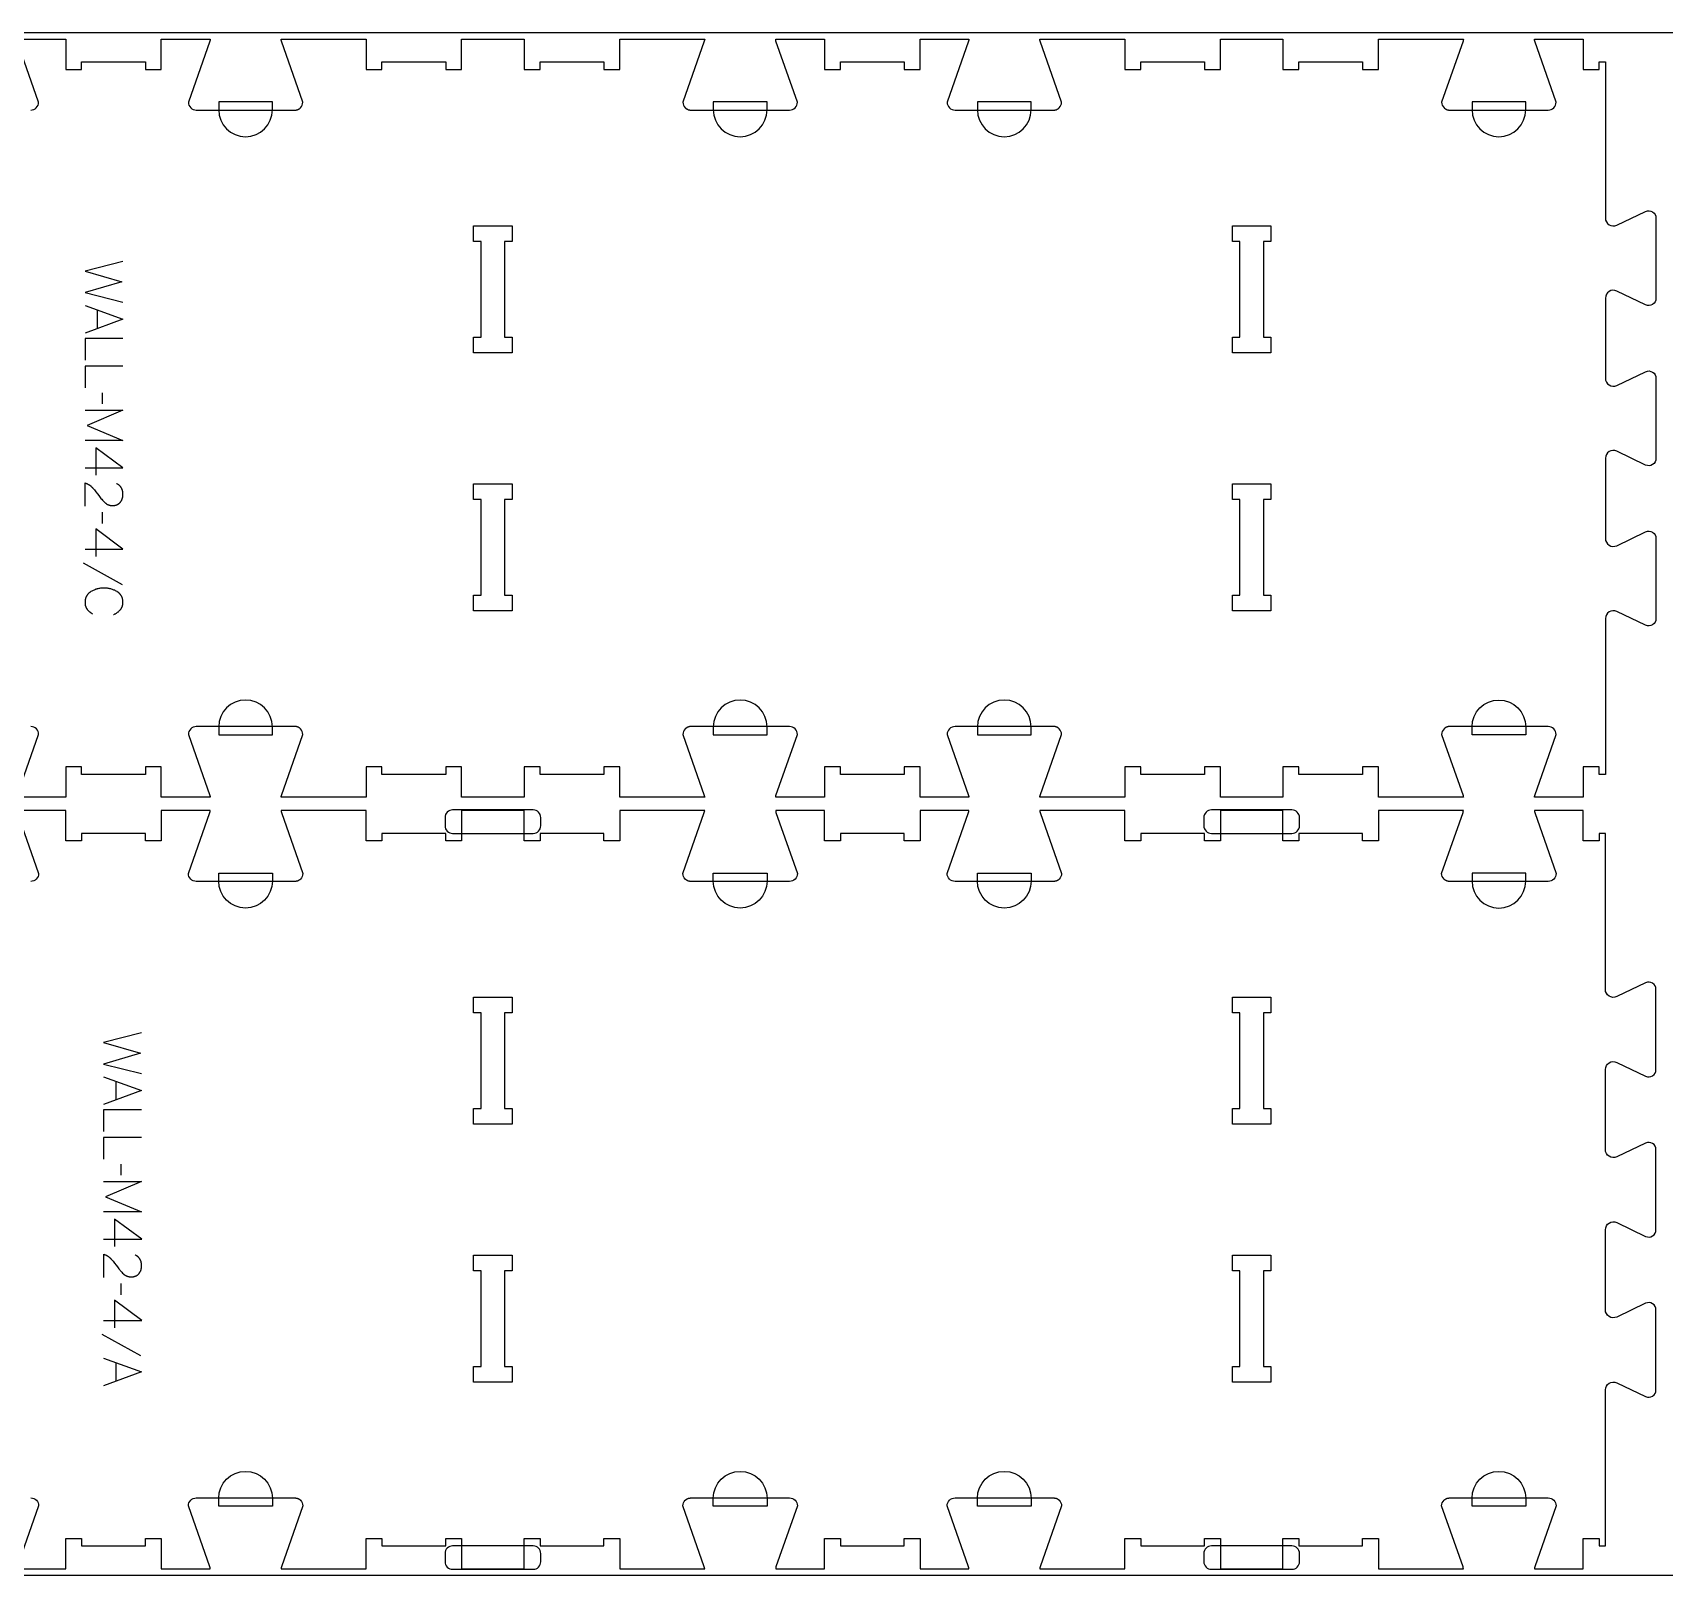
# Model space of a CAD drawing. Extents: x 0 to 4485, y 0 to 10771.
# Drawn here: x 1109 to 2399, y 4349 to 5569 of the extents above; entities that cross this region are included whole.
import ezdxf

# ---------------------------------------------------------------- set-up
doc = ezdxf.new("R2010")
doc.units = 0
for name, color, linetype in [('0_SHEET_SPRUCEPLY_2440X122', 1, 'CONTINUOUS'), ('1_ANYTOOL_1MMDEEP_LABELS_S', 2, 'CONTINUOUS'), ('3_ANYTOOL_CUTTHROUGH_INSID', 4, 'CONTINUOUS'), ('4_ANYTOOL_CUTTHROUGH_OUTSI', 5, 'CONTINUOUS'), ('5_ANYTOOL_HALF_MILL_9MM_IN', 3, 'CONTINUOUS')]:
    doc.layers.add(name, color=color, linetype=linetype)

msp = doc.modelspace()

# ---------------------------------------------------------------- linework, layer by layer
at = {"layer": '0_SHEET_SPRUCEPLY_2440X122'}
msp.add_lwpolyline([(2707.5, 5569.4), (2707.5, 4349.4), (267.5, 4349.4), (267.5, 5569.4)], close=True, dxfattribs=at)
at = {"layer": '1_ANYTOOL_1MMDEEP_LABELS_S', "color": 2}
for points in [[(1180, 5388.4), (1150, 5380.7), (1179.1, 5372.3), (1150, 5363.8), (1180, 5356.3)], [(1150, 5353.7), (1180, 5342.8), (1150, 5331.8)], [(1159.5, 5350.2), (1159.5, 5335.3)], [(1180, 5327.5), (1150, 5327.5), (1150, 5310.4)], [(1180, 5305.7), (1150, 5305.7), (1150, 5288.6)], [(1163.9, 5275.9), (1163.8, 5284.7)], [(1150, 5270.8), (1180, 5270.8), (1151.6, 5258.8), (1179.8, 5246.8), (1150, 5246.8)], [(1150, 5225.2), (1180, 5225.2), (1158.6, 5241.2)], [(1158.6, 5241.2), (1158.6, 5219.4)], [(1150, 5195), (1150.1, 5213.3), (1150.5, 5213.2), (1150.7, 5213.1), (1151, 5213), (1151.2, 5212.9), (1151.4, 5212.8), (1151.6, 5212.7), (1151.8, 5212.6), (1152, 5212.5), (1152.2, 5212.4), (1152.4, 5212.3), (1152.6, 5212.2), (1152.8, 5212.1), (1153, 5212), (1153.2, 5211.9), (1153.4, 5211.7), (1153.6, 5211.6), (1153.8, 5211.5), (1154, 5211.3), (1154.2, 5211.2), (1154.4, 5211.1), (1154.5, 5210.9), (1154.7, 5210.8), (1154.9, 5210.6), (1155.1, 5210.5), (1155.2, 5210.3), (1155.4, 5210.1), (1155.6, 5210), (1155.7, 5209.8), (1155.9, 5209.6), (1156.2, 5209.3), (1157.4, 5207.8), (1158.6, 5206.3), (1159.8, 5204.8), (1160.9, 5203.3), (1161.5, 5202.5), (1162, 5201.8), (1162.6, 5201.1), (1163.2, 5200.4), (1163.8, 5199.7), (1164.4, 5199.1), (1165, 5198.4), (1165.6, 5197.8), (1165.8, 5197.7), (1165.9, 5197.6), (1166.1, 5197.4), (1166.3, 5197.3), (1166.4, 5197.2), (1166.6, 5197), (1166.8, 5196.9), (1166.9, 5196.8), (1167.1, 5196.7), (1167.3, 5196.6), (1167.5, 5196.5), (1167.6, 5196.4), (1167.8, 5196.3), (1168, 5196.2), (1168.2, 5196.2), (1168.4, 5196.1), (1168.6, 5196), (1168.8, 5195.9), (1169, 5195.9), (1169.2, 5195.8), (1169.4, 5195.8), (1169.6, 5195.7), (1169.8, 5195.7), (1170, 5195.6), (1170.2, 5195.6), (1170.4, 5195.6), (1170.6, 5195.5), (1170.8, 5195.5), (1171.1, 5195.5), (1171.3, 5195.5), (1171.5, 5195.5), (1171.7, 5195.5), (1172, 5195.5), (1172.2, 5195.5), (1172.5, 5195.5), (1172.7, 5195.5), (1173, 5195.5), (1173.2, 5195.6), (1173.4, 5195.6), (1173.6, 5195.6), (1173.9, 5195.7), (1174.1, 5195.7), (1174.3, 5195.8), (1174.5, 5195.8), (1174.7, 5195.9), (1174.9, 5196), (1175.1, 5196), (1175.3, 5196.1), (1175.5, 5196.2), (1175.7, 5196.3), (1175.8, 5196.4), (1176, 5196.5), (1176.2, 5196.6), (1176.4, 5196.7), (1176.5, 5196.8), (1176.7, 5196.9), (1176.9, 5197), (1177, 5197.2), (1177.2, 5197.3), (1177.3, 5197.4), (1177.5, 5197.6), (1177.6, 5197.7), (1177.7, 5197.9), (1177.9, 5198), (1178, 5198.2), (1178.1, 5198.3), (1178.2, 5198.5), (1178.4, 5198.7), (1178.5, 5198.8), (1178.6, 5199), (1178.7, 5199.2), (1178.8, 5199.4), (1178.9, 5199.5), (1179, 5199.7), (1179.1, 5199.9), (1179.1, 5200.1), (1179.2, 5200.3), (1179.3, 5200.5), (1179.4, 5200.7), (1179.4, 5200.9), (1179.5, 5201.1), (1179.6, 5201.3), (1179.6, 5201.5), (1179.7, 5201.7), (1179.7, 5201.9), (1179.8, 5202.1), (1179.8, 5202.3), (1179.8, 5202.6), (1179.9, 5202.8), (1179.9, 5203), (1179.9, 5203.2), (1179.9, 5203.5), (1179.9, 5203.7), (1180, 5203.9), (1180, 5204.4), (1180, 5204.8), (1179.9, 5205.1), (1179.9, 5205.5), (1179.9, 5205.8), (1179.8, 5206.2), (1179.8, 5206.5), (1179.7, 5206.8), (1179.6, 5207.1), (1179.6, 5207.5), (1179.5, 5207.6), (1179.5, 5207.8), (1179.4, 5207.9), (1179.4, 5208.1), (1179.3, 5208.2), (1179.3, 5208.4), (1179.2, 5208.5), (1179.1, 5208.7), (1179.1, 5208.8), (1179, 5208.9), (1178.9, 5209.1), (1178.8, 5209.2), (1178.8, 5209.3), (1178.7, 5209.5), (1178.6, 5209.6), (1178.5, 5209.7), (1178.4, 5209.9), (1178.4, 5210), (1178.3, 5210.1), (1178.2, 5210.2), (1178.1, 5210.4), (1178, 5210.5), (1177.9, 5210.6), (1177.8, 5210.7), (1177.7, 5210.8), (1177.6, 5211), (1177.4, 5211.1), (1177.3, 5211.2), (1177.2, 5211.3), (1177.1, 5211.4), (1177, 5211.5), (1176.9, 5211.6), (1176.6, 5211.8), (1176.3, 5212), (1176.1, 5212.2), (1175.8, 5212.4), (1175.5, 5212.6), (1175.2, 5212.7), (1174.9, 5212.9)], [(1163.9, 5181.3), (1163.8, 5190.1)], [(1150, 5161), (1180, 5161), (1158.6, 5177)], [(1158.6, 5177), (1158.6, 5155.2)], [(1179.5, 5132.8), (1148.7, 5150)], [(1172.5, 5109.2), (1172.9, 5109.4), (1173.3, 5109.5), (1173.6, 5109.7), (1174, 5109.9), (1174.4, 5110.1), (1174.8, 5110.3), (1175.1, 5110.5), (1175.4, 5110.8), (1175.8, 5111), (1176.1, 5111.3), (1176.4, 5111.5), (1176.7, 5111.8), (1177, 5112.1), (1177.3, 5112.4), (1177.6, 5112.7), (1177.8, 5113), (1178, 5113.1), (1178.1, 5113.3), (1178.2, 5113.4), (1178.3, 5113.6), (1178.5, 5113.8), (1178.6, 5113.9), (1178.7, 5114.1), (1178.8, 5114.3), (1178.9, 5114.5), (1179, 5114.6), (1179.1, 5114.8), (1179.1, 5115), (1179.2, 5115.2), (1179.3, 5115.4), (1179.4, 5115.6), (1179.4, 5115.7), (1179.5, 5115.9), (1179.6, 5116.1), (1179.6, 5116.3), (1179.7, 5116.5), (1179.7, 5116.7), (1179.8, 5116.9), (1179.8, 5117.1), (1179.8, 5117.3), (1179.9, 5117.5), (1179.9, 5117.8), (1179.9, 5118), (1179.9, 5118.2), (1179.9, 5118.4), (1180, 5118.6), (1180, 5118.8), (1180, 5119.1), (1180, 5119.4), (1179.9, 5119.8), (1179.9, 5120.1), (1179.9, 5120.4), (1179.9, 5120.7), (1179.8, 5121), (1179.7, 5121.4), (1179.7, 5121.7), (1179.6, 5122), (1179.5, 5122.3), (1179.4, 5122.6), (1179.3, 5122.8), (1179.2, 5123.1), (1179.1, 5123.3), (1179.1, 5123.4), (1179, 5123.5), (1178.9, 5123.7), (1178.9, 5123.8), (1178.8, 5123.9), (1178.7, 5124.1), (1178.6, 5124.2), (1178.6, 5124.3), (1178.5, 5124.4), (1178.4, 5124.6), (1178.3, 5124.7), (1178.2, 5124.8), (1178.1, 5124.9), (1177.9, 5125.2), (1177.8, 5125.4), (1177.5, 5125.6), (1177.3, 5125.8), (1177.1, 5126), (1176.9, 5126.3), (1176.6, 5126.5), (1176.4, 5126.7), (1176.1, 5126.9), (1175.8, 5127), (1175.6, 5127.2), (1175.3, 5127.4), (1174.7, 5127.7), (1174.1, 5128.1), (1173.5, 5128.4), (1172.9, 5128.6), (1172.3, 5128.9), (1171.6, 5129.1), (1171, 5129.3), (1170.4, 5129.5), (1169.7, 5129.7), (1169, 5129.8), (1168.4, 5129.9), (1167.7, 5130), (1167, 5130.1), (1166.4, 5130.2), (1165.7, 5130.2), (1165, 5130.2), (1164.3, 5130.2), (1163.6, 5130.2), (1162.9, 5130.1), (1162.2, 5130), (1161.5, 5129.9), (1160.9, 5129.8), (1160.2, 5129.7), (1159.9, 5129.6), (1159.6, 5129.5), (1159.3, 5129.4), (1158.9, 5129.3), (1158.6, 5129.2), (1158.3, 5129.1), (1158, 5129), (1157.7, 5128.9), (1157.1, 5128.6), (1156.5, 5128.3), (1155.8, 5128), (1155.3, 5127.7), (1154.7, 5127.4), (1154.4, 5127.2), (1154.1, 5127), (1153.8, 5126.8), (1153.6, 5126.6), (1153.3, 5126.4), (1153.1, 5126.2), (1152.8, 5126), (1152.6, 5125.8), (1152.4, 5125.5), (1152.2, 5125.3), (1152, 5125.1), (1151.9, 5124.9), (1151.8, 5124.8), (1151.7, 5124.7), (1151.6, 5124.6), (1151.5, 5124.4), (1151.5, 5124.3), (1151.4, 5124.2), (1151.3, 5124), (1151.2, 5123.9), (1151.1, 5123.8), (1151.1, 5123.6), (1151, 5123.5), (1150.9, 5123.2), (1150.7, 5122.9), (1150.6, 5122.7), (1150.5, 5122.4), (1150.4, 5122.1), (1150.3, 5121.8), (1150.3, 5121.4), (1150.2, 5121.1), (1150.1, 5120.8), (1150.1, 5120.5), (1150, 5120.1), (1150, 5119.8), (1150, 5119.4), (1150, 5119.1), (1150, 5118.7), (1150, 5118.3), (1150, 5118), (1150, 5117.8), (1150, 5117.6), (1150, 5117.4), (1150.1, 5117.2), (1150.1, 5117.1), (1150.1, 5116.9), (1150.2, 5116.7), (1150.2, 5116.5), (1150.2, 5116.4), (1150.3, 5116.2), (1150.3, 5116), (1150.4, 5115.9), (1150.4, 5115.7), (1150.5, 5115.6), (1150.5, 5115.4), (1150.6, 5115.2), (1150.7, 5115.1), (1150.7, 5114.9), (1150.8, 5114.8), (1150.9, 5114.6), (1151, 5114.5), (1151, 5114.3), (1151.1, 5114.2), (1151.2, 5114.1), (1151.3, 5113.9), (1151.4, 5113.8), (1151.5, 5113.6), (1151.6, 5113.5), (1151.8, 5113.2), (1152, 5113), (1152.2, 5112.7), (1152.5, 5112.5), (1152.7, 5112.2), (1153, 5112), (1153.2, 5111.8), (1153.5, 5111.5), (1153.7, 5111.3), (1154, 5111.1), (1154.3, 5110.9), (1154.6, 5110.7), (1154.9, 5110.5), (1155.2, 5110.3), (1155.5, 5110.1), (1155.8, 5109.9)], [(1194.7, 4778.5), (1164.7, 4770.7), (1193.8, 4762.3), (1164.7, 4753.8), (1194.7, 4746.3)], [(1164.7, 4743.7), (1194.7, 4732.9), (1164.7, 4721.8)], [(1174.3, 4740.3), (1174.3, 4725.4)], [(1194.7, 4717.5), (1164.7, 4717.5), (1164.7, 4700.4)], [(1194.7, 4695.7), (1164.7, 4695.7), (1164.7, 4678.6)], [(1178.6, 4666), (1178.5, 4674.7)], [(1164.7, 4660.8), (1194.7, 4660.8), (1166.3, 4648.8), (1194.6, 4636.8), (1164.7, 4636.8)], [(1164.7, 4615.3), (1194.8, 4615.2), (1173.4, 4631.2)], [(1173.4, 4631.2), (1173.4, 4609.5)], [(1164.8, 4585), (1164.8, 4603.3), (1165.3, 4603.2), (1165.5, 4603.1), (1165.7, 4603), (1165.9, 4602.9), (1166.1, 4602.9), (1166.4, 4602.8), (1166.6, 4602.7), (1166.8, 4602.6), (1167, 4602.5), (1167.2, 4602.4), (1167.4, 4602.2), (1167.6, 4602.1), (1167.8, 4602), (1168, 4601.9), (1168.2, 4601.8), (1168.4, 4601.6), (1168.6, 4601.5), (1168.7, 4601.4), (1168.9, 4601.2), (1169.1, 4601.1), (1169.3, 4600.9), (1169.5, 4600.8), (1169.6, 4600.6), (1169.8, 4600.5), (1170, 4600.3), (1170.2, 4600.2), (1170.3, 4600), (1170.5, 4599.8), (1170.6, 4599.6), (1171, 4599.3), (1172.2, 4597.8), (1173.4, 4596.3), (1174.5, 4594.8), (1175.6, 4593.3), (1176.2, 4592.5), (1176.8, 4591.8), (1177.4, 4591.1), (1177.9, 4590.4), (1178.5, 4589.7), (1179.1, 4589.1), (1179.7, 4588.5), (1180.4, 4587.9), (1180.5, 4587.7), (1180.7, 4587.6), (1180.8, 4587.4), (1181, 4587.3), (1181.2, 4587.2), (1181.3, 4587.1), (1181.5, 4586.9), (1181.7, 4586.8), (1181.8, 4586.7), (1182, 4586.6), (1182.2, 4586.5), (1182.4, 4586.4), (1182.6, 4586.3), (1182.8, 4586.3), (1182.9, 4586.2), (1183.1, 4586.1), (1183.3, 4586), (1183.5, 4586), (1183.7, 4585.9), (1183.9, 4585.8), (1184.1, 4585.8), (1184.3, 4585.7), (1184.5, 4585.7), (1184.7, 4585.7), (1184.9, 4585.6), (1185.2, 4585.6), (1185.4, 4585.6), (1185.6, 4585.5), (1185.8, 4585.5), (1186, 4585.5), (1186.3, 4585.5), (1186.5, 4585.5), (1186.7, 4585.5), (1187, 4585.5), (1187.2, 4585.5), (1187.5, 4585.5), (1187.7, 4585.6), (1187.9, 4585.6), (1188.2, 4585.6), (1188.4, 4585.7), (1188.6, 4585.7), (1188.8, 4585.8), (1189, 4585.8), (1189.2, 4585.9), (1189.4, 4585.9), (1189.6, 4586), (1189.8, 4586.1), (1190, 4586.1), (1190.2, 4586.2), (1190.4, 4586.3), (1190.6, 4586.4), (1190.8, 4586.5), (1190.9, 4586.6), (1191.1, 4586.7), (1191.3, 4586.8), (1191.4, 4586.9), (1191.6, 4587.1), (1191.8, 4587.2), (1191.9, 4587.3), (1192.1, 4587.4), (1192.2, 4587.6), (1192.3, 4587.7), (1192.5, 4587.9), (1192.6, 4588), (1192.7, 4588.2), (1192.9, 4588.4), (1193, 4588.5), (1193.1, 4588.7), (1193.2, 4588.9), (1193.3, 4589), (1193.4, 4589.2), (1193.5, 4589.4), (1193.6, 4589.6), (1193.7, 4589.7), (1193.8, 4589.9), (1193.9, 4590.1), (1194, 4590.3), (1194.1, 4590.5), (1194.1, 4590.7), (1194.2, 4590.9), (1194.3, 4591.1), (1194.3, 4591.3), (1194.4, 4591.5), (1194.4, 4591.7), (1194.5, 4591.9), (1194.5, 4592.1), (1194.6, 4592.4), (1194.6, 4592.6), (1194.6, 4592.8), (1194.6, 4593), (1194.7, 4593.2), (1194.7, 4593.5), (1194.7, 4593.7), (1194.7, 4593.9), (1194.7, 4594.4), (1194.7, 4594.8), (1194.7, 4595.1), (1194.7, 4595.5), (1194.6, 4595.8), (1194.6, 4596.2), (1194.5, 4596.5), (1194.5, 4596.8), (1194.4, 4597.2), (1194.3, 4597.5), (1194.3, 4597.6), (1194.2, 4597.8), (1194.2, 4597.9), (1194.1, 4598.1), (1194.1, 4598.2), (1194, 4598.4), (1193.9, 4598.5), (1193.9, 4598.7), (1193.8, 4598.8), (1193.7, 4599), (1193.7, 4599.1), (1193.6, 4599.2), (1193.5, 4599.4), (1193.4, 4599.5), (1193.4, 4599.6), (1193.3, 4599.8), (1193.2, 4599.9), (1193.1, 4600), (1193, 4600.1), (1192.9, 4600.3), (1192.8, 4600.4), (1192.7, 4600.5), (1192.6, 4600.6), (1192.5, 4600.7), (1192.4, 4600.9), (1192.3, 4601), (1192.2, 4601.1), (1192.1, 4601.2), (1192, 4601.3), (1191.8, 4601.4), (1191.7, 4601.5), (1191.6, 4601.6), (1191.3, 4601.8), (1191.1, 4602), (1190.8, 4602.2), (1190.5, 4602.4), (1190.2, 4602.6), (1189.9, 4602.7), (1189.6, 4602.9)], [(1178.6, 4571.3), (1178.5, 4580.1)], [(1164.7, 4551.1), (1194.8, 4551), (1173.4, 4567)], [(1173.4, 4567), (1173.4, 4545.3)], [(1194.2, 4522.9), (1163.5, 4540)], [(1164.7, 4521.1), (1194.7, 4510.3), (1164.7, 4499.2)], [(1174.3, 4517.7), (1174.3, 4502.8)]]:
    msp.add_lwpolyline(points, dxfattribs=at)
at = {"layer": '3_ANYTOOL_CUTTHROUGH_INSID', "color": 4}
for points in [[(1457.5, 5416.7), (1487.8, 5416.7), (1487.8, 5404.2), (1481.8, 5404.2), (1481.8, 5328.7), (1487.8, 5328.7), (1487.8, 5316.2), (1457.3, 5316.2), (1457.3, 5328.7), (1463.3, 5328.7), (1463.3, 5404.2), (1457.3, 5404.2), (1457.3, 5416.7)], [(2057.5, 5416.7), (2087.8, 5416.7), (2087.8, 5404.2), (2081.8, 5404.2), (2081.8, 5328.7), (2087.8, 5328.7), (2087.8, 5316.2), (2057.3, 5316.2), (2057.3, 5328.7), (2063.3, 5328.7), (2063.3, 5404.2), (2057.3, 5404.2), (2057.3, 5416.7)], [(1487.5, 5112.2), (1457.3, 5112.2), (1457.3, 5124.7), (1463.3, 5124.7), (1463.3, 5200.2), (1457.3, 5200.2), (1457.3, 5212.7), (1487.8, 5212.7), (1487.8, 5200.2), (1481.8, 5200.2), (1481.8, 5124.7), (1487.8, 5124.7), (1487.8, 5112.2)], [(2087.5, 5112.2), (2057.3, 5112.2), (2057.3, 5124.7), (2063.3, 5124.7), (2063.3, 5200.2), (2057.3, 5200.2), (2057.3, 5212.7), (2087.8, 5212.7), (2087.8, 5200.2), (2081.8, 5200.2), (2081.8, 5124.7), (2087.8, 5124.7), (2087.8, 5112.2)], [(1487.8, 4806.4), (1487.8, 4794.2), (1481.8, 4794.2), (1481.8, 4718.7), (1487.8, 4718.7), (1487.8, 4706.2), (1457.3, 4706.2), (1457.3, 4718.7), (1463.3, 4718.7), (1463.3, 4794.2), (1457.3, 4794.2), (1457.3, 4806.7), (1487.8, 4806.7)], [(2087.8, 4806.4), (2087.8, 4794.2), (2081.8, 4794.2), (2081.8, 4718.7), (2087.8, 4718.7), (2087.8, 4706.2), (2057.3, 4706.2), (2057.3, 4718.7), (2063.3, 4718.7), (2063.3, 4794.2), (2057.3, 4794.2), (2057.3, 4806.7), (2087.8, 4806.7)], [(1457.3, 4502.4), (1457.3, 4514.7), (1463.3, 4514.7), (1463.3, 4590.2), (1457.3, 4590.2), (1457.3, 4602.7), (1487.8, 4602.7), (1487.8, 4590.2), (1481.8, 4590.2), (1481.8, 4514.7), (1487.8, 4514.7), (1487.8, 4502.2), (1457.3, 4502.2)], [(2057.3, 4502.4), (2057.3, 4514.7), (2063.3, 4514.7), (2063.3, 4590.2), (2057.3, 4590.2), (2057.3, 4602.7), (2087.8, 4602.7), (2087.8, 4590.2), (2081.8, 4590.2), (2081.8, 4514.7), (2087.8, 4514.7), (2087.8, 4502.2), (2057.3, 4502.2)]]:
    msp.add_lwpolyline(points, close=True, dxfattribs=at)
at = {"layer": '4_ANYTOOL_CUTTHROUGH_OUTSI', "color": 5}
for points in [[(1096.2, 5564.2), (1134.8, 5564.2), (1134.8, 5540.2), (1147.3, 5540.2), (1147.3, 5546.2), (1197.8, 5546.2), (1197.8, 5540.2), (1210.3, 5540.2), (1210.3, 5564.2), (1248.9, 5564.2), (1248.9, 5564.2, -0.061485), (1248.7, 5562.8), (1231.8, 5514.5), (1231.7, 5514.5), (1231.7, 5514.4), (1231.7, 5514.4, 0.414214), (1238, 5508.2), (1316, 5508.2), (1316.1, 5508.2), (1316.3, 5508.2), (1316.4, 5508.2), (1316.6, 5508.2), (1316.7, 5508.2), (1316.9, 5508.2), (1317, 5508.3), (1317.2, 5508.3), (1317.3, 5508.3), (1317.5, 5508.4), (1317.6, 5508.4), (1317.8, 5508.4), (1317.9, 5508.5), (1318.1, 5508.5), (1318.2, 5508.6), (1318.4, 5508.6), (1318.5, 5508.7), (1318.7, 5508.8), (1318.8, 5508.8), (1318.9, 5508.9), (1319.1, 5509), (1319.2, 5509.1), (1319.3, 5509.1), (1319.5, 5509.2), (1319.6, 5509.3), (1319.7, 5509.4), (1319.8, 5509.5), (1320, 5509.6), (1320.1, 5509.7), (1320.2, 5509.8), (1320.3, 5509.9), (1320.4, 5510, 0.198912), (1322.2, 5514.4), (1322.2, 5514.5), (1322.2, 5514.5), (1305.3, 5562.8), (1305.3, 5562.8, -0.061485), (1305.1, 5564.2), (1322.5, 5564.2), (1372.3, 5564.2), (1372.3, 5540.2), (1384.8, 5540.2), (1384.8, 5546.2), (1435.3, 5546.2), (1435.3, 5540.2), (1447.8, 5540.2), (1447.8, 5564.2), (1497.3, 5564.2), (1497.3, 5540.2), (1509.8, 5540.2), (1509.8, 5546.2), (1560.3, 5546.2), (1560.3, 5540.2), (1572.8, 5540.2), (1572.8, 5564.2), (1622.5, 5564.2), (1640, 5564.2), (1640, 5564.2, -0.061485), (1639.7, 5562.8), (1622.8, 5514.5), (1622.8, 5514.5), (1622.8, 5514.4), (1622.8, 5514.4, 0.198912), (1624.7, 5510), (1624.8, 5509.9), (1624.9, 5509.8), (1625, 5509.7), (1625.1, 5509.6), (1625.2, 5509.5), (1625.4, 5509.4), (1625.5, 5509.3), (1625.6, 5509.2), (1625.7, 5509.1), (1625.9, 5509.1), (1626, 5509), (1626.1, 5508.9), (1626.3, 5508.8), (1626.4, 5508.8), (1626.6, 5508.7), (1626.7, 5508.6), (1626.8, 5508.6), (1627, 5508.5), (1627.1, 5508.5), (1627.3, 5508.4), (1627.4, 5508.4), (1627.6, 5508.4), (1627.7, 5508.3), (1627.9, 5508.3), (1628, 5508.3), (1628.2, 5508.2), (1628.3, 5508.2), (1628.5, 5508.2), (1628.6, 5508.2), (1628.8, 5508.2), (1628.9, 5508.2), (1629.1, 5508.2), (1707.1, 5508.2, 0.414214), (1713.3, 5514.4), (1713.3, 5514.5), (1713.3, 5514.5), (1696.4, 5562.8), (1696.4, 5562.8, -0.061485), (1696.2, 5564.2), (1734.8, 5564.2), (1734.8, 5540.2), (1747.3, 5540.2), (1747.3, 5546.2), (1797.8, 5546.2), (1797.8, 5540.2), (1810.3, 5540.2), (1810.3, 5564.2), (1848.9, 5564.2), (1848.9, 5564.2, -0.061485), (1848.7, 5562.8), (1831.8, 5514.5), (1831.7, 5514.5), (1831.7, 5514.4), (1831.7, 5514.4, 0.414214), (1838, 5508.2), (1916, 5508.2), (1916.1, 5508.2), (1916.3, 5508.2), (1916.4, 5508.2), (1916.6, 5508.2), (1916.7, 5508.2), (1916.9, 5508.2), (1917, 5508.3), (1917.2, 5508.3), (1917.3, 5508.3), (1917.5, 5508.4), (1917.6, 5508.4), (1917.8, 5508.4), (1917.9, 5508.5), (1918.1, 5508.5), (1918.2, 5508.6), (1918.4, 5508.6), (1918.5, 5508.7), (1918.7, 5508.8), (1918.8, 5508.8), (1918.9, 5508.9), (1919.1, 5509), (1919.2, 5509.1), (1919.3, 5509.1), (1919.5, 5509.2), (1919.6, 5509.3), (1919.7, 5509.4), (1919.8, 5509.5), (1920, 5509.6), (1920.1, 5509.7), (1920.2, 5509.8), (1920.3, 5509.9), (1920.4, 5510, 0.198912), (1922.2, 5514.4), (1922.2, 5514.5), (1922.2, 5514.5), (1905.3, 5562.8), (1905.3, 5562.8, -0.061485), (1905.1, 5564.2), (1922.5, 5564.2), (1972.3, 5564.2), (1972.3, 5540.2), (1984.8, 5540.2), (1984.8, 5546.2), (2035.3, 5546.2), (2035.3, 5540.2), (2047.8, 5540.2), (2047.8, 5564.2), (2097.3, 5564.2), (2097.3, 5540.2), (2109.8, 5540.2), (2109.8, 5546.2), (2160.3, 5546.2), (2160.3, 5540.2), (2172.8, 5540.2), (2172.8, 5564.2), (2240, 5564.2), (2240, 5564.2, -0.061485), (2239.7, 5562.8), (2222.8, 5514.5), (2222.8, 5514.5), (2222.8, 5514.4), (2222.8, 5514.4, 0.198912), (2224.7, 5510), (2224.8, 5509.9), (2224.9, 5509.8), (2225, 5509.7), (2225.1, 5509.6), (2225.2, 5509.5), (2225.4, 5509.4), (2225.5, 5509.3), (2225.6, 5509.2), (2225.7, 5509.1), (2225.9, 5509.1), (2226, 5509), (2226.1, 5508.9), (2226.3, 5508.8), (2226.4, 5508.8), (2226.6, 5508.7), (2226.7, 5508.6), (2226.8, 5508.6), (2227, 5508.5), (2227.1, 5508.5), (2227.3, 5508.4), (2227.4, 5508.4), (2227.6, 5508.4), (2227.7, 5508.3), (2227.9, 5508.3), (2228, 5508.3), (2228.2, 5508.2), (2228.3, 5508.2), (2228.5, 5508.2), (2228.6, 5508.2), (2228.8, 5508.2), (2228.9, 5508.2), (2229.1, 5508.2), (2307.1, 5508.2, 0.414214), (2313.3, 5514.4), (2313.3, 5514.5), (2313.3, 5514.5), (2296.4, 5562.8), (2296.4, 5562.8, -0.061485), (2296.2, 5564.2), (2334.8, 5564.2), (2334.8, 5540.2), (2347.3, 5540.2), (2347.3, 5546.2), (2352.3, 5546.2), (2352.3, 5422.8), (2352.3, 5422.8, 0.257375), (2355.2, 5417.5, 0.257375), (2361.2, 5417.1), (2384.1, 5428, -0.551268), (2392.3, 5422.8), (2392.3, 5359.4, -0.551268), (2384.1, 5354.2), (2361.2, 5365.1, 0.551268), (2352.3, 5359.5), (2352.3, 5296.1, 0.551268), (2361.2, 5290.4), (2384.1, 5301.3, -0.551268), (2392.3, 5296.1), (2392.3, 5232.7, -0.551268), (2384.1, 5227.5), (2361.2, 5238.4, 0.551268), (2352.3, 5232.8), (2352.3, 5169.4, 0.551268), (2361.2, 5163.7), (2384.1, 5174.6, -0.551268), (2392.3, 5169.4), (2392.3, 5106, -0.551268), (2384.1, 5100.8), (2361.2, 5111.7, 0.551268), (2352.3, 5106.1), (2352.3, 4982.7), (2347.3, 4982.7), (2347.3, 4988.7), (2334.8, 4988.7), (2334.8, 4964.7), (2296.2, 4964.7), (2296.2, 4964.7, -0.061485), (2296.4, 4966.1), (2313.3, 5014.3), (2313.3, 5014.4), (2313.3, 5014.4), (2313.3, 5014.4, 0.414214), (2307.1, 5020.7), (2229.1, 5020.7), (2228.9, 5020.7), (2228.8, 5020.7), (2228.6, 5020.7), (2228.5, 5020.6), (2228.3, 5020.6), (2228.2, 5020.6), (2228, 5020.6), (2227.9, 5020.6), (2227.7, 5020.5), (2227.6, 5020.5), (2227.4, 5020.4), (2227.3, 5020.4), (2227.1, 5020.4), (2227, 5020.3), (2226.8, 5020.3), (2226.7, 5020.2), (2226.6, 5020.1), (2226.4, 5020.1), (2226.3, 5020), (2226.1, 5019.9), (2226, 5019.9), (2225.9, 5019.8), (2225.7, 5019.7), (2225.6, 5019.6), (2225.5, 5019.5), (2225.4, 5019.4), (2225.2, 5019.3), (2225.1, 5019.2), (2225, 5019.1), (2224.9, 5019), (2224.8, 5018.9), (2224.7, 5018.8, 0.198912), (2222.8, 5014.4), (2222.8, 5014.4), (2222.8, 5014.3), (2239.7, 4966.1), (2239.7, 4966.1, -0.061485), (2240, 4964.7), (2222.5, 4964.7), (2172.8, 4964.7), (2172.8, 4988.7), (2160.3, 4988.7), (2160.3, 4982.7), (2109.8, 4982.7), (2109.8, 4988.7), (2097.3, 4988.7), (2097.3, 4964.7), (2047.8, 4964.7), (2047.8, 4988.7), (2035.3, 4988.7), (2035.3, 4982.7), (1984.8, 4982.7), (1984.8, 4988.7), (1972.3, 4988.7), (1972.3, 4964.7), (1905.1, 4964.7), (1905.1, 4964.7, -0.061485), (1905.3, 4966.1), (1922.2, 5014.3), (1922.2, 5014.4), (1922.2, 5014.4), (1922.2, 5014.4, 0.198912), (1920.4, 5018.8), (1920.3, 5018.9), (1920.2, 5019), (1920.1, 5019.1), (1920, 5019.2), (1919.8, 5019.3), (1919.7, 5019.4), (1919.6, 5019.5), (1919.5, 5019.6), (1919.3, 5019.7), (1919.2, 5019.8), (1919.1, 5019.9), (1918.9, 5019.9), (1918.8, 5020), (1918.7, 5020.1), (1918.5, 5020.1), (1918.4, 5020.2), (1918.2, 5020.3), (1918.1, 5020.3), (1917.9, 5020.4), (1917.8, 5020.4), (1917.6, 5020.4), (1917.5, 5020.5), (1917.3, 5020.5), (1917.2, 5020.6), (1917, 5020.6), (1916.9, 5020.6), (1916.7, 5020.6), (1916.6, 5020.6), (1916.4, 5020.7), (1916.3, 5020.7), (1916.1, 5020.7), (1916, 5020.7), (1838, 5020.7, 0.414214), (1831.7, 5014.4), (1831.7, 5014.4), (1831.8, 5014.3), (1848.7, 4966.1), (1848.7, 4966.1, -0.061485), (1848.9, 4964.7), (1810.3, 4964.7), (1810.3, 4988.7), (1810, 4988.7), (1797.8, 4988.7), (1797.8, 4982.7), (1747.3, 4982.7), (1747.3, 4988.7), (1747, 4988.7), (1734.8, 4988.7), (1734.8, 4988.4), (1734.8, 4964.7), (1696.2, 4964.7), (1696.2, 4964.7, -0.061485), (1696.4, 4966.1), (1713.3, 5014.3), (1713.3, 5014.4), (1713.3, 5014.4), (1713.3, 5014.4, 0.414214), (1707.1, 5020.7), (1629.1, 5020.7), (1628.9, 5020.7), (1628.8, 5020.7), (1628.6, 5020.7), (1628.5, 5020.6), (1628.3, 5020.6), (1628.2, 5020.6), (1628, 5020.6), (1627.9, 5020.6), (1627.7, 5020.5), (1627.6, 5020.5), (1627.4, 5020.4), (1627.3, 5020.4), (1627.1, 5020.4), (1627, 5020.3), (1626.8, 5020.3), (1626.7, 5020.2), (1626.6, 5020.1), (1626.4, 5020.1), (1626.3, 5020), (1626.1, 5019.9), (1626, 5019.9), (1625.9, 5019.8), (1625.7, 5019.7), (1625.6, 5019.6), (1625.5, 5019.5), (1625.4, 5019.4), (1625.2, 5019.3), (1625.1, 5019.2), (1625, 5019.1), (1624.9, 5019), (1624.8, 5018.9), (1624.7, 5018.8, 0.198912), (1622.8, 5014.4), (1622.8, 5014.4), (1622.8, 5014.3), (1639.7, 4966.1), (1639.7, 4966.1, -0.061485), (1640, 4964.7), (1572.8, 4964.7), (1572.8, 4988.7), (1560.3, 4988.7), (1560.3, 4982.7), (1509.8, 4982.7), (1509.8, 4988.7), (1497.3, 4988.7), (1497.3, 4964.7), (1447.8, 4964.7), (1447.8, 4988.7), (1435.3, 4988.7), (1435.3, 4982.7), (1384.8, 4982.7), (1384.8, 4988.7), (1372.3, 4988.7), (1372.3, 4964.7), (1305.1, 4964.7), (1305.1, 4964.7, -0.061485), (1305.3, 4966.1), (1322.2, 5014.3), (1322.2, 5014.4), (1322.2, 5014.4), (1322.2, 5014.4, 0.198912), (1320.4, 5018.8), (1320.3, 5018.9), (1320.2, 5019), (1320.1, 5019.1), (1320, 5019.2), (1319.8, 5019.3), (1319.7, 5019.4), (1319.6, 5019.5), (1319.5, 5019.6), (1319.3, 5019.7), (1319.2, 5019.8), (1319.1, 5019.9), (1318.9, 5019.9), (1318.8, 5020), (1318.7, 5020.1), (1318.5, 5020.1), (1318.4, 5020.2), (1318.2, 5020.3), (1318.1, 5020.3), (1317.9, 5020.4), (1317.8, 5020.4), (1317.6, 5020.4), (1317.5, 5020.5), (1317.3, 5020.5), (1317.2, 5020.6), (1317, 5020.6), (1316.9, 5020.6), (1316.7, 5020.6), (1316.6, 5020.6), (1316.4, 5020.7), (1316.3, 5020.7), (1316.1, 5020.7), (1316, 5020.7), (1238, 5020.7, 0.414214), (1231.7, 5014.4), (1231.7, 5014.4), (1231.8, 5014.3), (1248.7, 4966.1), (1248.7, 4966.1, -0.061485), (1248.9, 4964.7), (1210.3, 4964.7), (1210.3, 4988.7), (1197.8, 4988.7), (1197.8, 4982.7), (1147.3, 4982.7), (1147.3, 4988.7), (1135, 4988.7), (1134.8, 4988.7), (1134.8, 4988.4), (1134.8, 4964.7), (1096.2, 4964.7)], [(1107.1, 5508.2, 0.414214), (1113.3, 5514.4), (1113.3, 5514.5), (1113.3, 5514.5), (1096.4, 5562.8)], [(1096.4, 4966.1), (1113.3, 5014.3), (1113.3, 5014.4), (1113.3, 5014.4), (1113.3, 5014.4, 0.414214), (1107.1, 5020.7)], [(1096.2, 4354.7), (1134.8, 4354.7), (1134.8, 4378.4), (1134.8, 4378.7), (1147.3, 4378.7), (1147.3, 4372.7), (1197.8, 4372.7), (1197.8, 4378.7), (1210.3, 4378.7), (1210.3, 4378.4), (1210.3, 4354.7), (1248.9, 4354.7), (1248.9, 4354.7, 0.061485), (1248.7, 4356.1), (1231.8, 4404.3), (1231.7, 4404.4), (1231.7, 4404.4), (1231.7, 4404.4, -0.414214), (1238, 4410.7), (1316, 4410.7), (1316.1, 4410.7), (1316.3, 4410.7), (1316.4, 4410.7), (1316.6, 4410.6), (1316.7, 4410.6), (1316.9, 4410.6), (1317, 4410.6), (1317.2, 4410.6), (1317.3, 4410.5), (1317.5, 4410.5), (1317.6, 4410.4), (1317.8, 4410.4), (1317.9, 4410.4), (1318.1, 4410.3), (1318.2, 4410.3), (1318.4, 4410.2), (1318.5, 4410.1), (1318.7, 4410.1), (1318.8, 4410), (1318.9, 4409.9), (1319.1, 4409.9), (1319.2, 4409.8), (1319.3, 4409.7), (1319.5, 4409.6), (1319.6, 4409.5), (1319.7, 4409.4), (1319.8, 4409.3), (1320, 4409.2), (1320.1, 4409.1), (1320.2, 4409), (1320.3, 4408.9), (1320.4, 4408.8, -0.198912), (1322.2, 4404.4), (1322.2, 4404.4), (1322.2, 4404.3), (1305.3, 4356.1), (1305.3, 4356.1, 0.061485), (1305.1, 4354.7), (1322.5, 4354.7), (1372.3, 4354.7), (1372.3, 4378.7), (1384.8, 4378.7), (1384.8, 4372.7), (1435.3, 4372.7), (1435.3, 4378.7), (1447.8, 4378.7), (1447.8, 4354.7), (1497.3, 4354.7), (1497.3, 4378.7), (1509.8, 4378.7), (1509.8, 4372.7), (1560.3, 4372.7), (1560.3, 4378.7), (1572.8, 4378.7), (1572.8, 4354.7), (1640, 4354.7), (1640, 4354.7, 0.061485), (1639.7, 4356.1), (1622.8, 4404.3), (1622.8, 4404.4), (1622.8, 4404.4), (1622.8, 4404.4, -0.198912), (1624.7, 4408.8), (1624.8, 4408.9), (1624.9, 4409), (1625, 4409.1), (1625.1, 4409.2), (1625.2, 4409.3), (1625.4, 4409.4), (1625.5, 4409.5), (1625.6, 4409.6), (1625.7, 4409.7), (1625.9, 4409.8), (1626, 4409.9), (1626.1, 4409.9), (1626.3, 4410), (1626.4, 4410.1), (1626.6, 4410.1), (1626.7, 4410.2), (1626.8, 4410.3), (1627, 4410.3), (1627.1, 4410.4), (1627.3, 4410.4), (1627.4, 4410.4), (1627.6, 4410.5), (1627.7, 4410.5), (1627.9, 4410.6), (1628, 4410.6), (1628.2, 4410.6), (1628.3, 4410.6), (1628.5, 4410.6), (1628.6, 4410.7), (1628.8, 4410.7), (1628.9, 4410.7), (1629.1, 4410.7), (1707.1, 4410.7, -0.414214), (1713.3, 4404.4), (1713.3, 4404.4), (1713.3, 4404.3), (1696.4, 4356.1), (1696.4, 4356.1, 0.061485), (1696.2, 4354.7), (1734.8, 4354.7), (1734.8, 4378.4), (1734.8, 4378.7), (1747.3, 4378.7), (1747.3, 4372.7), (1797.8, 4372.7), (1797.8, 4378.7), (1810.3, 4378.7), (1810.3, 4378.4), (1810.3, 4354.7), (1848.9, 4354.7), (1848.9, 4354.7, 0.061485), (1848.7, 4356.1), (1831.8, 4404.3), (1831.7, 4404.4), (1831.7, 4404.4), (1831.7, 4404.4, -0.414214), (1838, 4410.7), (1916, 4410.7), (1916.1, 4410.7), (1916.3, 4410.7), (1916.4, 4410.7), (1916.6, 4410.6), (1916.7, 4410.6), (1916.9, 4410.6), (1917, 4410.6), (1917.2, 4410.6), (1917.3, 4410.5), (1917.5, 4410.5), (1917.6, 4410.4), (1917.8, 4410.4), (1917.9, 4410.4), (1918.1, 4410.3), (1918.2, 4410.3), (1918.4, 4410.2), (1918.5, 4410.1), (1918.7, 4410.1), (1918.8, 4410), (1918.9, 4409.9), (1919.1, 4409.9), (1919.2, 4409.8), (1919.3, 4409.7), (1919.5, 4409.6), (1919.6, 4409.5), (1919.7, 4409.4), (1919.8, 4409.3), (1920, 4409.2), (1920.1, 4409.1), (1920.2, 4409), (1920.3, 4408.9), (1920.4, 4408.8, -0.198912), (1922.2, 4404.4), (1922.2, 4404.4), (1922.2, 4404.3), (1905.3, 4356.1), (1905.3, 4356.1, 0.061485), (1905.1, 4354.7), (1922.5, 4354.7), (1972.3, 4354.7), (1972.3, 4378.7), (1984.8, 4378.7), (1984.8, 4372.7), (2035.3, 4372.7), (2035.3, 4378.7), (2047.8, 4378.7), (2047.8, 4354.7), (2097.3, 4354.7), (2097.3, 4378.7), (2109.8, 4378.7), (2109.8, 4372.7), (2160.3, 4372.7), (2160.3, 4378.7), (2172.8, 4378.7), (2172.8, 4354.7), (2240, 4354.7), (2240, 4354.7, 0.061485), (2239.7, 4356.1), (2222.8, 4404.3), (2222.8, 4404.4), (2222.8, 4404.4), (2222.8, 4404.4, -0.198912), (2224.7, 4408.8), (2224.8, 4408.9), (2224.9, 4409), (2225, 4409.1), (2225.1, 4409.2), (2225.2, 4409.3), (2225.4, 4409.4), (2225.5, 4409.5), (2225.6, 4409.6), (2225.7, 4409.7), (2225.9, 4409.8), (2226, 4409.9), (2226.1, 4409.9), (2226.3, 4410), (2226.4, 4410.1), (2226.6, 4410.1), (2226.7, 4410.2), (2226.8, 4410.3), (2227, 4410.3), (2227.1, 4410.4), (2227.3, 4410.4), (2227.4, 4410.4), (2227.6, 4410.5), (2227.7, 4410.5), (2227.9, 4410.6), (2228, 4410.6), (2228.2, 4410.6), (2228.3, 4410.6), (2228.5, 4410.6), (2228.6, 4410.7), (2228.8, 4410.7), (2228.9, 4410.7), (2229.1, 4410.7), (2307.1, 4410.7, -0.414214), (2313.3, 4404.4), (2313.3, 4404.4), (2313.3, 4404.3), (2296.4, 4356.1), (2296.4, 4356.1, 0.061485), (2296.2, 4354.7), (2334.8, 4354.7), (2334.8, 4378.7), (2347.3, 4378.7), (2347.3, 4372.7), (2352.3, 4372.7), (2352.3, 4496.1), (2352.3, 4496.1, -0.551268), (2361.2, 4501.7), (2384.1, 4490.8, 0.551268), (2392.3, 4496), (2392.3, 4559.4, 0.551268), (2384.1, 4564.6), (2361.2, 4553.7, -0.551268), (2352.3, 4559.4), (2352.3, 4622.8, -0.551268), (2361.2, 4628.4), (2384.1, 4617.5, 0.551268), (2392.3, 4622.7), (2392.3, 4686.1, 0.551268), (2384.1, 4691.3), (2361.2, 4680.4, -0.551268), (2352.3, 4686.1), (2352.3, 4749.5, -0.551268), (2361.2, 4755.1), (2384.1, 4744.2, 0.551268), (2392.3, 4749.4), (2392.3, 4812.8, 0.551268), (2384.1, 4818), (2361.2, 4807.1, -0.257375), (2355.2, 4807.5, -0.257375), (2352.3, 4812.8), (2352.3, 4936.2), (2347.3, 4936.2), (2347.3, 4930.2), (2334.8, 4930.2), (2334.8, 4954.2), (2296.2, 4954.2), (2296.2, 4954.2, 0.061485), (2296.4, 4952.8), (2313.3, 4904.5), (2313.3, 4904.5), (2313.3, 4904.4), (2313.3, 4904.4, -0.414214), (2307.1, 4898.2), (2229.1, 4898.2), (2228.9, 4898.2), (2228.8, 4898.2), (2228.6, 4898.2), (2228.5, 4898.2), (2228.3, 4898.2), (2228.2, 4898.2), (2228, 4898.3), (2227.9, 4898.3), (2227.7, 4898.3), (2227.6, 4898.4), (2227.4, 4898.4), (2227.3, 4898.4), (2227.1, 4898.5), (2227, 4898.5), (2226.8, 4898.6), (2226.7, 4898.6), (2226.6, 4898.7), (2226.4, 4898.8), (2226.3, 4898.8), (2226.1, 4898.9), (2226, 4899), (2225.9, 4899.1), (2225.7, 4899.1), (2225.6, 4899.2), (2225.5, 4899.3), (2225.4, 4899.4), (2225.2, 4899.5), (2225.1, 4899.6), (2225, 4899.7), (2224.9, 4899.8), (2224.8, 4899.9), (2224.7, 4900, -0.198912), (2222.8, 4904.4), (2222.8, 4904.5), (2222.8, 4904.5), (2239.7, 4952.8), (2239.7, 4952.8, 0.061485), (2240, 4954.2), (2222.5, 4954.2), (2172.8, 4954.2), (2172.8, 4930.2), (2160.3, 4930.2), (2160.3, 4936.2), (2109.8, 4936.2), (2109.8, 4930.2), (2097.3, 4930.2), (2097.3, 4954.2), (2047.8, 4954.2), (2047.8, 4930.2), (2035.3, 4930.2), (2035.3, 4936.2), (1984.8, 4936.2), (1984.8, 4930.2), (1972.3, 4930.2), (1972.3, 4954.2), (1905.1, 4954.2), (1905.1, 4954.2, 0.061485), (1905.3, 4952.8), (1922.2, 4904.5), (1922.2, 4904.5), (1922.2, 4904.4), (1922.2, 4904.4, -0.198912), (1920.4, 4900), (1920.3, 4899.9), (1920.2, 4899.8), (1920.1, 4899.7), (1920, 4899.6), (1919.8, 4899.5), (1919.7, 4899.4), (1919.6, 4899.3), (1919.5, 4899.2), (1919.3, 4899.1), (1919.2, 4899.1), (1919.1, 4899), (1918.9, 4898.9), (1918.8, 4898.8), (1918.7, 4898.8), (1918.5, 4898.7), (1918.4, 4898.6), (1918.2, 4898.6), (1918.1, 4898.5), (1917.9, 4898.5), (1917.8, 4898.4), (1917.6, 4898.4), (1917.5, 4898.4), (1917.3, 4898.3), (1917.2, 4898.3), (1917, 4898.3), (1916.9, 4898.2), (1916.7, 4898.2), (1916.6, 4898.2), (1916.4, 4898.2), (1916.3, 4898.2), (1916.1, 4898.2), (1916, 4898.2), (1838, 4898.2, -0.414214), (1831.7, 4904.4), (1831.7, 4904.5), (1831.8, 4904.5), (1848.7, 4952.8), (1848.7, 4952.8, 0.061485), (1848.9, 4954.2), (1810.3, 4954.2), (1810.3, 4930.4), (1810.3, 4930.2), (1798, 4930.2), (1797.8, 4930.2), (1797.8, 4936.2), (1747.3, 4936.2), (1747.3, 4930.2), (1747, 4930.2), (1734.8, 4930.2), (1734.8, 4954.2), (1696.2, 4954.2), (1696.2, 4954.2, 0.061485), (1696.4, 4952.8), (1713.3, 4904.5), (1713.3, 4904.5), (1713.3, 4904.4), (1713.3, 4904.4, -0.414214), (1707.1, 4898.2), (1629.1, 4898.2), (1628.9, 4898.2), (1628.8, 4898.2), (1628.6, 4898.2), (1628.5, 4898.2), (1628.3, 4898.2), (1628.2, 4898.2), (1628, 4898.3), (1627.9, 4898.3), (1627.7, 4898.3), (1627.6, 4898.4), (1627.4, 4898.4), (1627.3, 4898.4), (1627.1, 4898.5), (1627, 4898.5), (1626.8, 4898.6), (1626.7, 4898.6), (1626.6, 4898.7), (1626.4, 4898.8), (1626.3, 4898.8), (1626.1, 4898.9), (1626, 4899), (1625.9, 4899.1), (1625.7, 4899.1), (1625.6, 4899.2), (1625.5, 4899.3), (1625.4, 4899.4), (1625.2, 4899.5), (1625.1, 4899.6), (1625, 4899.7), (1624.9, 4899.8), (1624.8, 4899.9), (1624.7, 4900, -0.198912), (1622.8, 4904.4), (1622.8, 4904.5), (1622.8, 4904.5), (1639.7, 4952.8), (1639.7, 4952.8, 0.061485), (1640, 4954.2), (1572.8, 4954.2), (1572.8, 4930.2), (1560.3, 4930.2), (1560.3, 4936.2), (1509.8, 4936.2), (1509.8, 4930.2), (1497.3, 4930.2), (1497.3, 4954.2), (1447.8, 4954.2), (1447.8, 4930.2), (1435.3, 4930.2), (1435.3, 4936.2), (1384.8, 4936.2), (1384.8, 4930.2), (1372.3, 4930.2), (1372.3, 4954.2), (1305.1, 4954.2), (1305.1, 4954.2, 0.061485), (1305.3, 4952.8), (1322.2, 4904.5), (1322.2, 4904.5), (1322.2, 4904.4), (1322.2, 4904.4, -0.198912), (1320.4, 4900), (1320.3, 4899.9), (1320.2, 4899.8), (1320.1, 4899.7), (1320, 4899.6), (1319.8, 4899.5), (1319.7, 4899.4), (1319.6, 4899.3), (1319.5, 4899.2), (1319.3, 4899.1), (1319.2, 4899.1), (1319.1, 4899), (1318.9, 4898.9), (1318.8, 4898.8), (1318.7, 4898.8), (1318.5, 4898.7), (1318.4, 4898.6), (1318.2, 4898.6), (1318.1, 4898.5), (1317.9, 4898.5), (1317.8, 4898.4), (1317.6, 4898.4), (1317.5, 4898.4), (1317.3, 4898.3), (1317.2, 4898.3), (1317, 4898.3), (1316.9, 4898.2), (1316.7, 4898.2), (1316.6, 4898.2), (1316.4, 4898.2), (1316.3, 4898.2), (1316.1, 4898.2), (1316, 4898.2), (1238, 4898.2, -0.414214), (1231.7, 4904.4), (1231.7, 4904.5), (1231.8, 4904.5), (1248.7, 4952.8), (1248.7, 4952.8, 0.061485), (1248.9, 4954.2), (1210.3, 4954.2), (1210.3, 4930.2), (1197.8, 4930.2), (1197.8, 4936.2), (1147.3, 4936.2), (1147.3, 4930.2), (1135, 4930.2), (1134.8, 4930.2), (1134.8, 4954.2), (1096.2, 4954.2)], [(1096.4, 4952.8), (1113.3, 4904.5), (1113.3, 4904.5), (1113.3, 4904.4), (1113.3, 4904.4, -0.414214), (1107.1, 4898.2)], [(1107.1, 4410.7, -0.414214), (1113.3, 4404.4), (1113.3, 4404.4), (1113.3, 4404.3), (1096.4, 4356.1)]]:
    msp.add_lwpolyline(points, format="xyb", dxfattribs=at)
at = {"layer": '5_ANYTOOL_HALF_MILL_9MM_IN'}
for points in [[(1255.7, 5508.4, 1), (1298.2, 5508.4), (1298.2, 5508.7), (1298.2, 5514.7), (1255.7, 5514.7), (1255.7, 5508.7), (1255.7, 5508.4)], [(1646.8, 5508.4, 1), (1689.3, 5508.4), (1689.3, 5508.7), (1689.3, 5514.7), (1646.8, 5514.7), (1646.8, 5508.7), (1646.8, 5508.4)], [(1855.7, 5508.4, 1), (1898.2, 5508.4), (1898.2, 5508.7), (1898.2, 5514.7), (1855.7, 5514.7), (1855.7, 5508.7), (1855.7, 5508.4)], [(2246.8, 5508.4, 1), (2289.3, 5508.4), (2289.3, 5508.7), (2289.3, 5514.7), (2246.8, 5514.7), (2246.8, 5508.7), (2246.8, 5508.4)], [(1298.2, 5020.4, 1), (1255.7, 5020.4), (1255.7, 5020.2), (1255.7, 5014.2), (1298.2, 5014.2), (1298.2, 5020.2), (1298.2, 5020.4)], [(1689.3, 5020.4, 1), (1646.8, 5020.4), (1646.8, 5020.2), (1646.8, 5014.2), (1689.3, 5014.2), (1689.3, 5020.2), (1689.3, 5020.4)], [(1898.2, 5020.4, 1), (1855.7, 5020.4), (1855.7, 5020.2), (1855.7, 5014.2), (1898.2, 5014.2), (1898.2, 5020.2), (1898.2, 5020.4)], [(2246.8, 5020.4, -1), (2289.3, 5020.4), (2289.3, 5020.2), (2289.3, 5014.2), (2246.8, 5014.2), (2246.8, 5020.2), (2246.8, 5020.4)], [(1440.7, 4954.7, 0.414214), (1434.7, 4948.7), (1434.7, 4942.2, 0.414214), (1440.7, 4936.2), (1504.4, 4936.2, 0.414214), (1510.4, 4942.2), (1510.4, 4948.7, 0.414214), (1504.4, 4954.7)], [(2040.7, 4954.7, 0.414214), (2034.7, 4948.7), (2034.7, 4942.2, 0.414214), (2040.7, 4936.2), (2104.4, 4936.2, 0.414214), (2110.4, 4942.2), (2110.4, 4948.7, 0.414214), (2104.4, 4954.7)], [(1298.2, 4898.4, -1), (1255.7, 4898.4), (1255.7, 4898.7), (1255.7, 4904.7), (1298.2, 4904.7), (1298.2, 4898.7), (1298.2, 4898.4)], [(1689.3, 4898.4, -1), (1646.8, 4898.4), (1646.8, 4898.7), (1646.8, 4904.7), (1689.3, 4904.7), (1689.3, 4898.7), (1689.3, 4898.4)], [(1898.2, 4898.4, -1), (1855.7, 4898.4), (1855.7, 4898.7), (1855.7, 4904.7), (1898.2, 4904.7), (1898.2, 4898.7), (1898.2, 4898.4)], [(2246.8, 4898.4, 1), (2289.3, 4898.4), (2289.3, 4898.7), (2289.3, 4904.7), (2246.8, 4904.7), (2246.8, 4898.7), (2246.8, 4898.4)], [(1255.7, 4410.4, -1), (1298.2, 4410.4), (1298.2, 4410.2), (1298.2, 4404.2), (1255.7, 4404.2), (1255.7, 4410.2), (1255.7, 4410.4)], [(1646.8, 4410.4, -1), (1689.3, 4410.4), (1689.3, 4410.2), (1689.3, 4404.2), (1646.8, 4404.2), (1646.8, 4410.2), (1646.8, 4410.4)], [(1855.7, 4410.4, -1), (1898.2, 4410.4), (1898.2, 4410.2), (1898.2, 4404.2), (1855.7, 4404.2), (1855.7, 4410.2), (1855.7, 4410.4)], [(2246.8, 4410.4, -1), (2289.3, 4410.4), (2289.3, 4410.2), (2289.3, 4404.2), (2246.8, 4404.2), (2246.8, 4410.2), (2246.8, 4410.4)], [(1440.7, 4372.7, 0.414214), (1434.7, 4366.7), (1434.7, 4360.2, 0.414214), (1440.7, 4354.2), (1504.4, 4354.2, 0.414214), (1510.4, 4360.2), (1510.4, 4366.7, 0.414214), (1504.4, 4372.7)], [(2040.7, 4372.7, 0.414214), (2034.7, 4366.7), (2034.7, 4360.2, 0.414214), (2040.7, 4354.2), (2104.4, 4354.2, 0.414214), (2110.4, 4360.2), (2110.4, 4366.7, 0.414214), (2104.4, 4372.7)]]:
    msp.add_lwpolyline(points, format="xyb", close=True, dxfattribs=at)

doc.saveas('drawing.dxf')
